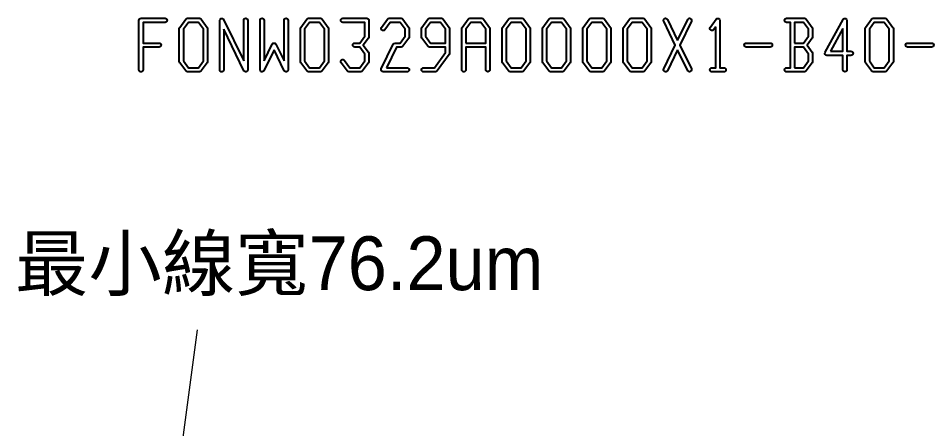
# Model space of a CAD drawing. Extents: x 1596 to 1844, y -134 to 41.
# Drawn here: x 1614.69 to 1648.73, y -58.63 to -43.39 of the extents above; entities that cross this region are included whole.
import ezdxf

# ---------------------------------------------------------------- set-up
doc = ezdxf.new("R2010")
doc.units = 0
doc.layers.add('gbr-dxf_layer0', color=7, linetype='Continuous')
doc.layers.add('備註', color=1, linetype='Continuous', lineweight=5)
doc.styles.get("Standard").update_dxf_attribs({"font": 'txt.shx'})

msp = doc.modelspace()

# ---------------------------------------------------------------- linework, layer by layer
at = {"layer": 'gbr-dxf_layer0'}
msp.add_line((1645.351, -43.761), (1644.886, -44.61), dxfattribs=at)
at = {"layer": 'gbr-dxf_layer0', "linetype": 'Continuous'}
for points in [[(1619.181, -45.298), (1619.181, -43.463, -0.414239), (1619.258, -43.387), (1620.15, -43.387, -1), (1620.15, -43.539), (1619.334, -43.539), (1619.334, -44.305), (1619.927, -44.305, -1), (1619.927, -44.457), (1619.334, -44.457), (1619.334, -45.298, -1)], [(1620.681, -44.992), (1620.681, -43.769, -0.159612), (1620.696, -43.724), (1620.919, -43.418, -0.240361), (1620.981, -43.387), (1621.427, -43.387, -0.240361), (1621.488, -43.418), (1621.712, -43.724, -0.159612), (1621.726, -43.769), (1621.726, -44.992, -0.159612), (1621.712, -45.037), (1621.488, -45.343, -0.240361), (1621.427, -45.375), (1620.981, -45.375, -0.240361), (1620.919, -45.343), (1620.696, -45.037, -0.159612)], [(1625.181, -44.992), (1625.181, -43.769, -0.159612), (1625.196, -43.724), (1625.419, -43.418, -0.240361), (1625.481, -43.387), (1625.927, -43.387, -0.240361), (1625.988, -43.418), (1626.212, -43.724, -0.159612), (1626.226, -43.769), (1626.226, -44.992, -0.159612), (1626.212, -45.037), (1625.988, -45.343, -0.240361), (1625.927, -45.375), (1625.481, -45.375, -0.240361), (1625.419, -45.343), (1625.196, -45.037, -0.159612)], [(1626.696, -45.037, -1), (1626.819, -44.948), (1627.019, -45.222), (1627.388, -45.222), (1627.574, -44.968), (1627.574, -44.712), (1627.388, -44.457), (1627.204, -44.457, -1), (1627.204, -44.305), (1627.388, -44.305), (1627.574, -44.05), (1627.574, -43.539), (1626.758, -43.539, -1), (1626.758, -43.387), (1627.65, -43.387, -0.414239), (1627.726, -43.463), (1627.726, -44.075, -0.159612), (1627.712, -44.12), (1627.521, -44.381), (1627.712, -44.642, -0.159612), (1627.726, -44.687), (1627.726, -44.992, -0.159612), (1627.712, -45.037), (1627.488, -45.343, -0.240361), (1627.427, -45.375), (1626.981, -45.375, -0.240361), (1626.919, -45.343)], [(1629.681, -44.075), (1629.681, -43.769, -0.159612), (1629.696, -43.724), (1629.919, -43.418, -0.240361), (1629.981, -43.387), (1630.427, -43.387, -0.240361), (1630.488, -43.418), (1630.712, -43.724, -0.159612), (1630.726, -43.769), (1630.726, -44.686, -0.159612), (1630.712, -44.732), (1630.265, -45.343, -0.240361), (1630.204, -45.375), (1629.758, -45.375, -1), (1629.758, -45.222), (1630.165, -45.222), (1630.574, -44.662), (1630.574, -44.457), (1629.981, -44.457, -0.240361), (1629.919, -44.426), (1629.696, -44.12, -0.159612)], [(1631.181, -45.298), (1631.181, -43.769, -0.159612), (1631.196, -43.724), (1631.419, -43.418, -0.240361), (1631.481, -43.387), (1631.927, -43.387, -0.240361), (1631.988, -43.418), (1632.212, -43.724, -0.159612), (1632.226, -43.769), (1632.226, -45.298, -1), (1632.074, -45.298), (1632.074, -44.457), (1631.334, -44.457), (1631.334, -45.298, -1)], [(1632.681, -44.992), (1632.681, -43.769, -0.159612), (1632.696, -43.724), (1632.919, -43.418, -0.240361), (1632.981, -43.387), (1633.427, -43.387, -0.240361), (1633.488, -43.418), (1633.712, -43.724, -0.159612), (1633.726, -43.769), (1633.726, -44.992, -0.159612), (1633.712, -45.037), (1633.488, -45.343, -0.240361), (1633.427, -45.375), (1632.981, -45.375, -0.240361), (1632.919, -45.343), (1632.696, -45.037, -0.159612)], [(1634.181, -44.992), (1634.181, -43.769, -0.159612), (1634.196, -43.724), (1634.419, -43.418, -0.240361), (1634.481, -43.387), (1634.927, -43.387, -0.240361), (1634.988, -43.418), (1635.212, -43.724, -0.159612), (1635.226, -43.769), (1635.226, -44.992, -0.159612), (1635.212, -45.037), (1634.988, -45.343, -0.240361), (1634.927, -45.375), (1634.481, -45.375, -0.240361), (1634.419, -45.343), (1634.196, -45.037, -0.159612)], [(1635.681, -44.992), (1635.681, -43.769, -0.159612), (1635.696, -43.724), (1635.919, -43.418, -0.240361), (1635.981, -43.387), (1636.427, -43.387, -0.240361), (1636.488, -43.418), (1636.712, -43.724, -0.159612), (1636.726, -43.769), (1636.726, -44.992, -0.159612), (1636.712, -45.037), (1636.488, -45.343, -0.240361), (1636.427, -45.375), (1635.981, -45.375, -0.240361), (1635.919, -45.343), (1635.696, -45.037, -0.159612)], [(1637.181, -44.992), (1637.181, -43.769, -0.159612), (1637.196, -43.724), (1637.419, -43.418, -0.240361), (1637.481, -43.387), (1637.927, -43.387, -0.240361), (1637.988, -43.418), (1638.212, -43.724, -0.159612), (1638.226, -43.769), (1638.226, -44.992, -0.159612), (1638.212, -45.037), (1637.988, -45.343, -0.240361), (1637.927, -45.375), (1637.481, -45.375, -0.240361), (1637.419, -45.343), (1637.196, -45.037, -0.159612)], [(1643.258, -45.375, -1), (1643.258, -45.222), (1643.404, -45.222), (1643.404, -43.539), (1643.258, -43.539, -1), (1643.258, -43.387), (1643.927, -43.387, -0.240361), (1643.988, -43.418), (1644.212, -43.724, -0.159612), (1644.226, -43.769), (1644.226, -44.075, -0.159612), (1644.212, -44.12), (1644.021, -44.381), (1644.212, -44.642, -0.159612), (1644.226, -44.687), (1644.226, -44.992, -0.159612), (1644.212, -45.037), (1643.988, -45.343, -0.240361), (1643.927, -45.375)], [(1644.691, -44.65), (1645.36, -43.427, -0.778589), (1645.503, -43.463), (1645.503, -44.61), (1645.65, -44.61, -1), (1645.65, -44.763), (1645.503, -44.763), (1645.503, -45.298, -1), (1645.351, -45.298), (1645.351, -44.763), (1644.758, -44.763, -0.571417)], [(1646.181, -44.992), (1646.181, -43.769, -0.159612), (1646.196, -43.724), (1646.419, -43.418, -0.240361), (1646.481, -43.387), (1646.927, -43.387, -0.240361), (1646.988, -43.418), (1647.212, -43.724, -0.159612), (1647.226, -43.769), (1647.226, -44.992, -0.159612), (1647.212, -45.037), (1646.988, -45.343, -0.240361), (1646.927, -45.375), (1646.481, -45.375, -0.240361), (1646.419, -45.343), (1646.196, -45.037, -0.159612)], [(1641.758, -44.457, -1), (1641.758, -44.305), (1642.65, -44.305, -1), (1642.65, -44.457)], [(1647.758, -44.457, -1), (1647.758, -44.305), (1648.65, -44.305, -1), (1648.65, -44.457)]]:
    msp.add_lwpolyline(points, format="xyb", close=True, dxfattribs=at)
for points in [[(1620.834, -44.968), (1621.019, -45.222), (1621.388, -45.222), (1621.574, -44.968), (1621.574, -43.794), (1621.388, -43.539), (1621.019, -43.539), (1620.834, -43.794)], [(1625.334, -44.968), (1625.519, -45.222), (1625.888, -45.222), (1626.074, -44.968), (1626.074, -43.794), (1625.888, -43.539), (1625.519, -43.539), (1625.334, -43.794)], [(1629.834, -44.05), (1630.019, -44.305), (1630.574, -44.305), (1630.574, -43.794), (1630.388, -43.539), (1630.019, -43.539), (1629.834, -43.794)], [(1631.334, -44.305), (1632.074, -44.305), (1632.074, -43.794), (1631.888, -43.539), (1631.519, -43.539), (1631.334, -43.794)], [(1632.834, -44.968), (1633.019, -45.222), (1633.388, -45.222), (1633.574, -44.968), (1633.574, -43.794), (1633.388, -43.539), (1633.019, -43.539), (1632.834, -43.794)], [(1634.334, -44.968), (1634.519, -45.222), (1634.888, -45.222), (1635.074, -44.968), (1635.074, -43.794), (1634.888, -43.539), (1634.519, -43.539), (1634.334, -43.794)], [(1635.834, -44.968), (1636.019, -45.222), (1636.388, -45.222), (1636.574, -44.968), (1636.574, -43.794), (1636.388, -43.539), (1636.019, -43.539), (1635.834, -43.794)], [(1637.334, -44.968), (1637.519, -45.222), (1637.888, -45.222), (1638.074, -44.968), (1638.074, -43.794), (1637.888, -43.539), (1637.519, -43.539), (1637.334, -43.794)], [(1643.557, -44.305), (1643.888, -44.305), (1644.074, -44.05), (1644.074, -43.794), (1643.888, -43.539), (1643.557, -43.539)], [(1646.334, -44.968), (1646.519, -45.222), (1646.888, -45.222), (1647.074, -44.968), (1647.074, -43.794), (1646.888, -43.539), (1646.519, -43.539), (1646.334, -43.794)], [(1643.557, -45.222), (1643.888, -45.222), (1644.074, -44.968), (1644.074, -44.712), (1643.888, -44.457), (1643.557, -44.457)]]:
    msp.add_lwpolyline(points, close=True, dxfattribs=at)
for points in [[(1622.181, -45.298), (1622.181, -43.463, -0.796906), (1622.326, -43.43), (1623.074, -44.967)], [(1623.074, -44.967), (1623.074, -43.463, -1), (1623.226, -43.463), (1623.226, -45.298, -0.796906), (1623.081, -45.332), (1622.334, -43.794)], [(1623.681, -45.298), (1623.681, -43.463, -1), (1623.834, -43.463), (1623.834, -44.967)], [(1624.574, -44.967), (1624.574, -43.463, -1), (1624.726, -43.463), (1624.726, -45.298, -0.796906), (1624.581, -45.332), (1624.204, -44.555)], [(1628.189, -45.265), (1628.635, -44.348, -0.287727), (1628.704, -44.305), (1628.888, -44.305), (1629.074, -44.05), (1629.074, -43.794), (1628.888, -43.539), (1628.519, -43.539), (1628.319, -43.814, -1), (1628.196, -43.724), (1628.419, -43.418, -0.240361), (1628.481, -43.387), (1628.927, -43.387, -0.240361), (1628.988, -43.418), (1629.212, -43.724, -0.159612), (1629.226, -43.769), (1629.226, -44.075, -0.159612), (1629.212, -44.12), (1628.988, -44.426, -0.240361), (1628.927, -44.457), (1628.751, -44.457), (1628.379, -45.222)], [(1638.689, -45.265), (1639.119, -44.381), (1638.689, -43.496, -1), (1638.826, -43.43), (1639.204, -44.207)], [(1639.204, -44.207), (1639.581, -43.43, -1), (1639.719, -43.496), (1639.289, -44.381), (1639.719, -45.265, -1), (1639.581, -45.332), (1639.204, -44.555)], [(1640.419, -43.724), (1640.642, -43.418, -0.726915), (1640.78, -43.463), (1640.78, -45.222), (1640.927, -45.222, -1), (1640.927, -45.375), (1640.481, -45.375, -1), (1640.481, -45.222), (1640.628, -45.222), (1640.628, -43.697)], [(1622.334, -43.794), (1622.334, -45.298, -1), (1622.181, -45.298)], [(1640.628, -43.697), (1640.542, -43.814, -1), (1640.419, -43.724)], [(1624.204, -44.555), (1623.826, -45.332, -0.796918), (1623.681, -45.298)], [(1623.834, -44.967), (1624.135, -44.347, -0.625713), (1624.272, -44.347), (1624.574, -44.967)], [(1639.204, -44.555), (1638.826, -45.332, -1), (1638.689, -45.265)], [(1628.379, -45.222), (1629.15, -45.222, -1), (1629.15, -45.375), (1628.258, -45.375, -0.554724), (1628.189, -45.265)]]:
    msp.add_lwpolyline(points, format="xyb", dxfattribs=at)
msp.add_lwpolyline([(1644.886, -44.61), (1645.351, -44.61), (1645.351, -43.761)], dxfattribs=at)
at = {"layer": '備註', "linetype": 'Continuous'}
msp.add_line((1621.341, -54.952), (1620.553, -60.933), dxfattribs=at)

# ---------------------------------------------------------------- texts
at = {"layer": '備註', "color": 1, "linetype": 'Continuous', "insert": (1614.575, -51.484), "char_height": 2, "width": 55.6331, "attachment_point": 1}
msp.add_mtext('{\\fPMingLiU|b0|i0|c136|p18;最小線寬76.2um}', dxfattribs=at)

doc.saveas('drawing.dxf')
